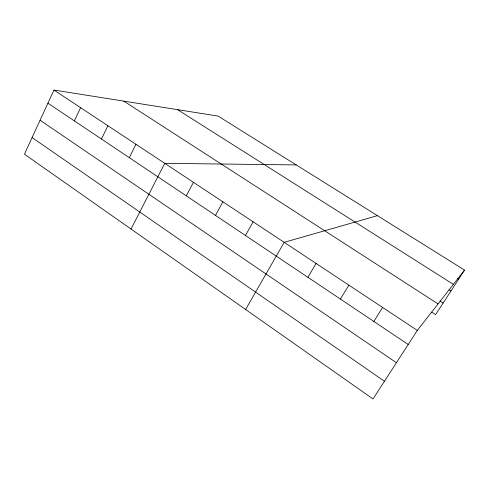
<?xml version="1.0" encoding="UTF-8"?>
<svg xmlns="http://www.w3.org/2000/svg" width="489" height="489" viewBox="0 0 489 489"><rect width="100%" height="100%" fill="white"/><g stroke="black" fill="none" stroke-linecap="round" stroke-linejoin="round"><path stroke-width="0.73" d="M53.949 90.043L24.45 154.2L373.009 398.957L417.306 330.411L464.55 270.081L218.094 116.089L53.949 90.043L417.306 330.411M74.346 120.875L80.587 107.666M101.461 139.035L107.916 125.74M129.285 157.666L135.96 144.292M131.034 229.041L164.75 163.338L296.242 164.915M186.297 195.851L193.436 182.318M215.496 215.404L222.88 201.792M245.472 235.484L253.113 221.792M245.612 309.5L284.164 242.336L377.459 215.661M307.893 277.294L316.077 263.443M340.405 299.066L348.877 285.142M373.834 321.456L382.606 307.459M464.55 270.081L435.601 314.653L431.769 312.159M457.386 278.357L458.658 279.158M177.574 109.658L453.376 284.347M449.085 289.775L450.98 290.979M440.014 301.035L443.138 303.046M123.766 101.119L438.058 303.913M47.91 103.167L408.217 344.482M40.074 120.221L396.426 362.722M32.097 137.568L384.458 381.243"/></g></svg>
